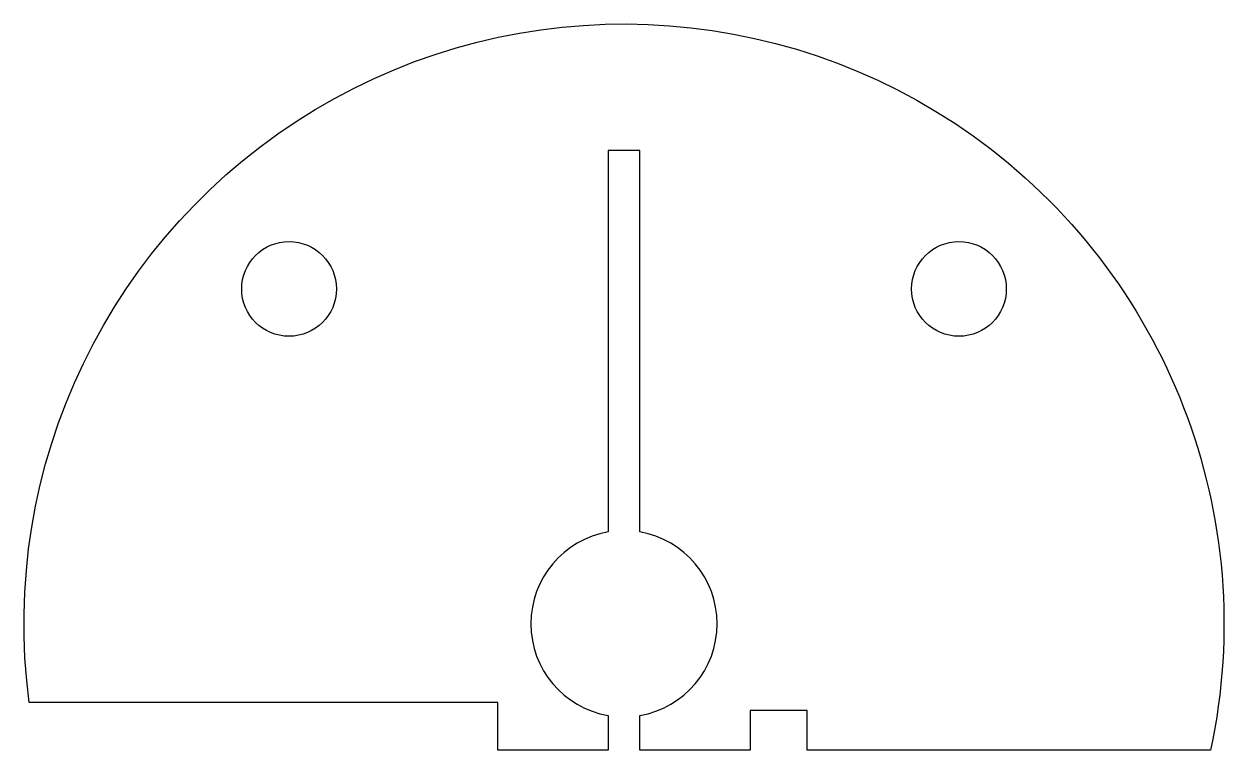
# Model space of a CAD drawing. Header units: millimetres. Extents: x -19 to 19, y -4 to 19.
import ezdxf

# ---------------------------------------------------------------- set-up
doc = ezdxf.new("R2010")
doc.units = ezdxf.units.MM
doc.layers.get('0').update_dxf_attribs({"linetype": 'CONTINUOUS'})

msp = doc.modelspace()

# ---------------------------------------------------------------- linework, layer by layer
msp.add_lwpolyline([(0.5, -4), (0.5, -2.907, 0.842701), (0.5, 2.907), (0.5, 14.992), (-0.5, 14.992), (-0.5, 2.907, 0.842701), (-0.5, -2.907), (-0.5, -4), (-4, -4), (-4, -2.5), (-18.835, -2.5, -1.188738), (18.574, -4), (5.8, -4), (5.8, -2.75), (4, -2.75), (4, -4)], format="xyb", close=True)
for centre in [(-10.607, 10.607), (10.607, 10.607)]:
    msp.add_circle(centre, 1.5)

doc.saveas('drawing.dxf')
